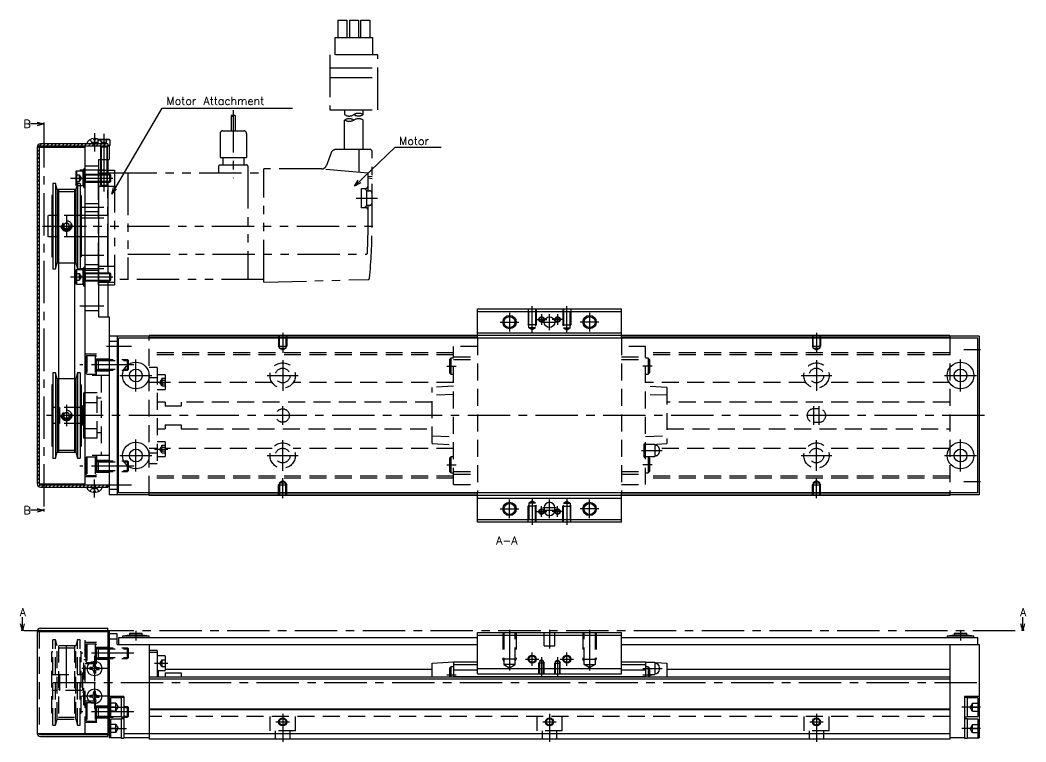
# Model space of a CAD drawing. Extents: x -2 to 623, y -8 to 279.
# Drawn here: x 246.4 to 623.2, y 9 to 279.5 of the extents above; entities that cross this region are included whole.
import ezdxf

# ---------------------------------------------------------------- set-up
doc = ezdxf.new("R2010")
doc.units = 0
doc.header["$LTSCALE"] = 0.5
for name, pattern in [('CENTER', [50.8, 31.75, -6.35, 6.35, -6.35]), ('DASHED', [19.05, 12.7, -6.35]), ('PHANTOM', [63.5, 31.75, -6.35, 6.35, -6.35, 6.35, -6.35])]:
    doc.linetypes.add(name, pattern=pattern)
for name, color, linetype in [('MSM_CENTER', 1, 'CENTER'), ('MSM_CONTINUOUS', 7, 'CONTINUOUS'), ('MSM_DASHED', 4, 'DASHED'), ('MSM_IMAGINARY', 6, 'PHANTOM'), ('MSM_NARROW', 5, 'CONTINUOUS'), ('MSM_PART_NUMBER', 7, 'CONTINUOUS')]:
    doc.layers.add(name, color=color, linetype=linetype)
doc.styles.get("Standard").update_dxf_attribs({"font": 'txt.shx', "height": 3, "bigfont": 'bigfont.shx'})

msp = doc.modelspace()

# ---------------------------------------------------------------- linework, layer by layer
at = {"layer": 'MSM_CENTER'}
for p, q in [((255.26, 240.06), (255.26, 96.3)), ((274.26, 237.06), (274.26, 230.3)), ((277.76, 236.9), (277.76, 215.3)), ((277.76, 223.3), (268.76, 223.3)), ((265.26, 220.3), (282.26, 220.3)), ((277.76, 209.3), (268.76, 209.3)), ((263.76, 206.3), (263.76, 198.3)), ((277.76, 205.3), (268.76, 205.3)), ((256.26, 202.3), (271.26, 202.3)), ((277.76, 191.3), (268.76, 191.3)), ((277.76, 186.3), (268.76, 186.3)), ((265.26, 183.3), (282.26, 183.3)), ((277.76, 172.3), (268.76, 172.3)), ((429.76, 169.8), (429.76, 162.8)), ((438.26, 162.39), (438.26, 172.3)), ((451.26, 162.39), (451.26, 172.3)), ((459.76, 169.8), (459.76, 162.8)), ((426.26, 166.3), (433.26, 166.3)), ((439.76, 167.3), (443.76, 167.3)), ((441.76, 169.3), (441.76, 165.3)), ((442.26, 166.3), (447.26, 166.3)), ((444.76, 163.3), (444.76, 169.3)), ((449.76, 167.3), (445.76, 167.3)), ((447.76, 169.3), (447.76, 165.3)), ((463.26, 166.3), (456.26, 166.3)), ((344.76, 162.3), (344.76, 154.79)), ((544.76, 162.3), (544.76, 154.79)), ((278.76, 157.3), (288.16, 157.3)), ((600.01, 156), (606.26, 156)), ((289.76, 140.3), (289.76, 152.3)), ((344.76, 152.05), (344.76, 140.55)), ((544.76, 152.05), (544.76, 140.55)), ((598.76, 140.3), (598.76, 152.3)), ((288.96, 150.3), (268.76, 150.3)), ((406.26, 149.8), (409.76, 149.8)), ((483.26, 149.8), (479.76, 149.8)), ((283.76, 146.3), (295.76, 146.3)), ((296.76, 143.85), (301.76, 143.85)), ((339.01, 146.3), (350.51, 146.3)), ((539.01, 146.3), (550.51, 146.3)), ((592.76, 146.3), (604.76, 146.3)), ((263.76, 135.3), (263.76, 127.3)), ((344.76, 127.8), (344.76, 134.8)), ((543.76, 127.8), (543.76, 134.8)), ((545.76, 127.8), (545.76, 134.8)), ((607.76, 131.3), (256.26, 131.3)), ((289.76, 110.3), (289.76, 122.3)), ((344.76, 110.55), (344.76, 122.05)), ((544.76, 110.55), (544.76, 122.05)), ((598.76, 110.3), (598.76, 122.3)), ((296.76, 118.74), (301.76, 118.74)), ((479.26, 118.2), (486.96, 118.2)), ((283.76, 116.3), (295.76, 116.3)), ((339.01, 116.3), (350.51, 116.3)), ((539.01, 116.3), (550.51, 116.3)), ((592.76, 116.3), (604.76, 116.3)), ((288.96, 112.3), (268.76, 112.3)), ((406.26, 112.8), (409.76, 112.8)), ((483.26, 112.8), (479.76, 112.8)), ((274.26, 100.54), (274.26, 107.3)), ((344.76, 100.3), (344.76, 107.81)), ((544.76, 100.3), (544.76, 107.81)), ((600.01, 106.6), (606.26, 106.6)), ((278.76, 105.3), (288.16, 105.3)), ((429.76, 92.8), (429.76, 99.8)), ((438.26, 100.21), (438.26, 90.3)), ((444.76, 92.8), (444.76, 99.8)), ((451.26, 100.21), (451.26, 90.3)), ((459.76, 92.8), (459.76, 99.8)), ((426.26, 96.3), (433.26, 96.3)), ((439.76, 95.3), (443.76, 95.3)), ((441.76, 93.3), (441.76, 97.3)), ((442.26, 96.8), (447.26, 96.8)), ((442.26, 95.8), (447.26, 95.8)), ((449.76, 95.3), (445.76, 95.3)), ((447.76, 93.3), (447.76, 97.3)), ((463.26, 96.3), (456.26, 96.3)), ((247.76, 50.8), (622.06, 50.8)), ((289.76, 50.6), (289.76, 47)), ((429.76, 51), (429.76, 35.81)), ((444.76, 51), (444.76, 44)), ((459.76, 51), (459.76, 35.81)), ((598.76, 50.6), (598.76, 47)), ((263.76, 29.3), (263.76, 47.05)), ((288.96, 42.3), (268.96, 42.3)), ((438.26, 37.5), (438.26, 42.5)), ((451.26, 37.5), (451.26, 42.5)), ((274.26, 41.25), (274.26, 31.75)), ((296.76, 38.55), (301.76, 38.55)), ((435.76, 40), (440.76, 40)), ((441.76, 40.76), (441.76, 33.5)), ((447.76, 40.76), (447.76, 33.5)), ((448.76, 40), (453.76, 40)), ((279.01, 36.5), (269.51, 36.5)), ((406.26, 34.1), (409.76, 34.1)), ((479.76, 36.5), (486.96, 36.5)), ((479.76, 34.1), (483.26, 34.1)), ((258.76, 31.3), (607.76, 31.3)), ((274.26, 30.85), (274.26, 21.35)), ((279.01, 26.1), (269.51, 26.1)), ((288.96, 20.3), (268.96, 20.3)), ((279.26, 22), (286.26, 22)), ((344.76, 19.5), (344.76, 9)), ((444.76, 19.5), (444.76, 9)), ((544.76, 19.5), (544.76, 9)), ((606.26, 22), (599.26, 22)), ((342.26, 16.5), (347.26, 16.5)), ((442.26, 16.5), (447.26, 16.5)), ((542.26, 16.5), (547.26, 16.5)), ((279.26, 14), (286.26, 14)), ((606.26, 14), (599.26, 14))]:
    msp.add_line(p, q, dxfattribs=at)
at = {"layer": 'MSM_CONTINUOUS'}
for p, q in [((252.76, 241.23), (255.26, 240.56)), ((255.26, 240.56), (250.26, 240.56)), ((255.26, 240.56), (252.76, 239.89)), ((255.26, 241.06), (255.26, 240.06)), ((273.93, 234.98), (273.95, 234.6)), ((273.95, 234.6), (274.58, 234.6)), ((274.59, 234.98), (274.58, 234.6)), ((275.67, 234.81), (275.76, 234.9)), ((275.76, 234.9), (279.76, 234.9)), ((280.01, 234.65), (275.98, 234.65)), ((279.76, 234.9), (280.01, 234.65)), ((280.01, 234.65), (280.01, 232.55)), ((252.76, 231.9), (252.76, 105.7)), ((253.56, 231.9), (253.56, 105.7)), ((253.56, 231.9), (270.76, 231.9)), ((279.26, 233.1), (253.96, 233.1)), ((279.76, 232.3), (253.96, 232.3)), ((270.76, 105.3), (270.76, 232.3)), ((271.55, 233.5), (271.51, 233.1)), ((276.98, 233.5), (277.01, 233.1)), ((279.26, 233.1), (279.26, 232.3)), ((280.01, 232.55), (279.26, 232.55)), ((279.76, 232.3), (280.01, 232.55)), ((279.76, 232.3), (279.76, 227.3)), ((275.76, 227.3), (275.76, 168.3)), ((275.76, 227.3), (279.76, 227.3)), ((276.46, 227.3), (276.46, 221.8)), ((279.06, 227.3), (279.06, 221.8)), ((279.26, 227.3), (279.26, 221.8)), ((267.26, 222.75), (267.56, 223.05)), ((267.26, 222.75), (267.26, 217.85)), ((267.56, 223.05), (269.96, 223.05)), ((267.56, 223.05), (267.56, 217.55)), ((270.26, 222.75), (269.96, 223.05)), ((269.96, 217.55), (269.96, 223.05)), ((270.26, 216.8), (270.26, 223.8)), ((270.76, 223.8), (270.26, 223.8)), ((275.76, 221.8), (279.99, 221.8)), ((275.76, 218.8), (279.99, 218.8)), ((276.46, 218.8), (276.46, 217.54)), ((279.06, 218.8), (279.06, 217.54)), ((279.26, 218.8), (279.26, 184.8)), ((279.99, 221.8), (280.26, 221.53)), ((279.99, 218.8), (279.99, 221.8)), ((280.26, 219.07), (279.99, 218.8)), ((280.26, 221.53), (280.26, 219.07)), ((258.62, 218.3), (258.62, 186.3)), ((259.66, 218.3), (258.62, 218.3)), ((259.66, 218.3), (259.66, 186.3)), ((260.26, 216.05), (259.66, 218.3)), ((260.26, 216.05), (260.26, 188.55)), ((267.26, 216.05), (260.26, 216.05)), ((260.76, 216.05), (260.76, 117.55)), ((266.76, 216.05), (266.76, 117.55)), ((267.86, 218.3), (267.26, 216.05)), ((267.56, 217.55), (267.26, 217.85)), ((267.26, 216.05), (267.26, 188.55)), ((267.56, 217.55), (267.66, 217.55)), ((267.86, 218.3), (267.86, 186.3)), ((268.9, 218.3), (267.86, 218.3)), ((268.9, 218.3), (268.9, 186.3)), ((268.9, 217.55), (269.96, 217.55)), ((270.26, 217.85), (269.96, 217.55)), ((270.26, 216.8), (270.76, 216.8)), ((279.06, 217.54), (276.46, 217.54)), ((276.7, 217.3), (276.46, 217.54)), ((278.82, 217.3), (276.7, 217.3)), ((278.82, 217.3), (279.06, 217.54)), ((258.62, 213.8), (258.26, 213.8)), ((258.26, 213.8), (258.26, 190.8)), ((269.26, 213.8), (268.9, 213.8)), ((269.26, 213.8), (269.26, 190.8)), ((258.26, 190.8), (258.62, 190.8)), ((259.66, 186.3), (260.26, 188.55)), ((260.26, 188.55), (260.76, 188.55)), ((266.76, 188.55), (267.26, 188.55)), ((267.26, 188.55), (267.86, 186.3)), ((268.9, 190.8), (269.26, 190.8)), ((258.62, 186.3), (259.66, 186.3)), ((267.26, 185.75), (267.56, 186.05)), ((267.26, 185.75), (267.26, 180.85)), ((267.56, 186.05), (269.96, 186.05)), ((267.56, 186.05), (267.56, 180.55)), ((267.86, 186.3), (268.9, 186.3)), ((270.26, 185.75), (269.96, 186.05)), ((269.96, 180.55), (269.96, 186.05)), ((270.76, 186.8), (270.26, 186.8)), ((270.26, 179.8), (270.26, 186.8)), ((275.76, 184.8), (279.99, 184.8)), ((279.99, 181.8), (279.99, 184.8)), ((279.99, 184.8), (280.26, 184.53)), ((275.76, 181.8), (279.99, 181.8)), ((279.26, 181.8), (279.26, 168.3)), ((280.26, 182.07), (279.99, 181.8)), ((280.26, 184.53), (280.26, 182.07)), ((267.56, 180.55), (267.26, 180.85)), ((267.56, 180.55), (269.96, 180.55)), ((270.26, 180.85), (269.96, 180.55)), ((270.26, 179.8), (270.76, 179.8)), ((417.76, 171.3), (471.76, 171.3)), ((417.76, 160.3), (417.76, 171.3)), ((417.76, 170.3), (471.76, 170.3)), ((471.76, 160.3), (471.76, 171.3)), ((275.76, 168.3), (279.76, 168.3)), ((279.76, 168.3), (279.76, 101.6)), ((417.76, 162.3), (471.76, 162.3)), ((294.76, 161), (279.76, 161)), ((282.76, 159), (279.76, 159)), ((282.76, 161), (282.76, 101.6)), ((283.26, 102.3), (283.26, 160.3)), ((605.26, 160.3), (283.26, 160.3)), ((294.76, 160.3), (294.76, 161.3)), ((594.76, 161.3), (294.76, 161.3)), ((417.76, 161.1), (294.76, 161.1)), ((417.76, 160.4), (294.76, 160.4)), ((594.76, 161.1), (471.76, 161.1)), ((594.76, 160.4), (471.76, 160.4)), ((594.76, 161.3), (594.76, 160.3)), ((605.76, 161), (594.76, 161)), ((605.26, 102.3), (605.26, 160.3)), ((605.76, 161), (605.76, 101.6)), ((258.62, 147.3), (258.62, 115.3)), ((259.66, 147.3), (258.62, 147.3)), ((259.66, 147.3), (259.66, 115.3)), ((260.26, 145.05), (259.66, 147.3)), ((267.86, 147.3), (267.26, 145.05)), ((267.86, 147.3), (267.86, 115.3)), ((268.9, 147.3), (267.86, 147.3)), ((268.9, 147.3), (268.9, 115.3)), ((260.76, 145.05), (260.26, 145.05)), ((260.26, 145.05), (260.26, 117.55)), ((267.26, 145.05), (266.76, 145.05)), ((267.26, 145.05), (267.26, 117.55)), ((258.26, 142.8), (258.26, 119.8)), ((258.62, 142.8), (258.26, 142.8)), ((269.26, 142.8), (268.9, 142.8)), ((269.26, 142.8), (269.26, 119.8)), ((270.76, 139.8), (270.26, 139.8)), ((270.26, 122.8), (270.26, 139.8)), ((270.26, 136.12), (270.76, 136.12)), ((269.26, 134.3), (269.76, 134.3)), ((270.26, 135.3), (269.76, 134.8)), ((269.76, 134.8), (269.76, 127.8)), ((269.76, 128.3), (269.26, 128.3)), ((269.76, 127.8), (270.26, 127.3)), ((270.26, 126.48), (270.76, 126.48)), ((270.76, 122.8), (270.26, 122.8)), ((258.26, 119.8), (258.62, 119.8)), ((259.66, 115.3), (260.26, 117.55)), ((260.26, 117.55), (267.26, 117.55)), ((267.26, 117.55), (267.86, 115.3)), ((268.9, 119.8), (269.26, 119.8)), ((258.62, 115.3), (259.66, 115.3)), ((267.86, 115.3), (268.9, 115.3)), ((253.56, 105.7), (270.76, 105.7)), ((253.96, 105.3), (279.76, 105.3)), ((253.96, 104.5), (279.26, 104.5)), ((271.55, 104.1), (271.51, 104.5)), ((273.93, 102.62), (273.95, 103)), ((274.58, 103), (273.95, 103)), ((274.59, 102.62), (274.58, 103)), ((276.98, 104.1), (277.01, 104.5)), ((279.26, 105.3), (279.26, 104.5)), ((282.76, 103.6), (279.76, 103.6)), ((605.26, 102.3), (283.26, 102.3)), ((294.76, 101.3), (294.76, 102.3)), ((417.76, 102.2), (294.76, 102.2)), ((417.76, 91.3), (417.76, 102.3)), ((471.76, 91.3), (471.76, 102.3)), ((594.76, 102.2), (471.76, 102.2)), ((594.76, 102.3), (594.76, 101.3)), ((294.76, 101.6), (279.76, 101.6)), ((417.76, 101.5), (294.76, 101.5)), ((594.76, 101.3), (294.76, 101.3)), ((417.76, 100.3), (471.76, 100.3)), ((594.76, 101.5), (471.76, 101.5)), ((605.76, 101.6), (594.76, 101.6)), ((255.26, 95.8), (250.26, 95.8)), ((252.76, 96.47), (255.26, 95.8)), ((255.26, 95.8), (252.76, 95.13)), ((255.26, 96.3), (255.26, 95.3)), ((442.76, 96.8), (442.76, 95.8)), ((446.76, 95.8), (446.76, 96.8)), ((417.76, 92.3), (471.76, 92.3)), ((471.76, 91.3), (417.76, 91.3)), ((247.26, 50.8), (246.59, 53.3)), ((247.26, 50.8), (247.26, 55.8)), ((247.93, 53.3), (247.26, 50.8)), ((622.06, 50.8), (621.39, 53.3)), ((622.06, 50.8), (622.06, 55.8)), ((622.72, 53.3), (622.06, 50.8)), ((247.76, 50.8), (246.76, 50.8)), ((252.76, 50.4), (279.26, 50.4)), ((252.76, 50.4), (252.76, 12.2)), ((253.96, 51.6), (279.26, 51.6)), ((253.96, 50.8), (279.76, 50.8)), ((270.76, 50.4), (270.76, 50.8)), ((279.26, 50.8), (279.26, 51.6)), ((279.26, 50.4), (279.26, 12.2)), ((279.76, 50.8), (279.76, 10.5)), ((282.76, 49.5), (279.76, 49.5)), ((282.76, 45.5), (282.76, 49.5)), ((287.36, 49), (284.76, 48.6)), ((287.36, 49.6), (287.36, 49)), ((292.16, 49.6), (287.36, 49.6)), ((292.16, 49), (287.36, 49)), ((292.16, 49), (292.16, 49.6)), ((294.76, 48.6), (292.16, 49)), ((417.76, 34.5), (417.76, 50)), ((417.76, 50), (471.76, 50)), ((417.76, 49), (471.76, 49)), ((471.76, 34.5), (471.76, 50)), ((596.36, 49), (593.76, 48.6)), ((596.36, 49.6), (596.36, 49)), ((601.16, 49.6), (596.36, 49.6)), ((601.16, 49), (596.36, 49)), ((601.16, 49), (601.16, 49.6)), ((603.76, 48.6), (601.16, 49)), ((622.56, 50.8), (621.56, 50.8)), ((282.76, 47.5), (279.76, 47.5)), ((282.76, 45.5), (417.76, 45.5)), ((283.26, 48), (283.26, 45.5)), ((417.76, 48), (283.26, 48)), ((284.76, 48.6), (284.76, 48)), ((294.76, 48.6), (284.76, 48.6)), ((294.76, 48), (294.76, 48.6)), ((294.76, 45.5), (294.76, 10)), ((605.26, 48), (471.76, 48)), ((471.76, 45.5), (605.76, 45.5)), ((593.76, 48.6), (593.76, 48)), ((603.76, 48.6), (593.76, 48.6)), ((594.76, 45.5), (594.76, 10)), ((603.76, 48), (603.76, 48.6)), ((605.26, 45.5), (605.26, 48)), ((605.76, 45.5), (605.76, 10.5)), ((297.76, 43.3), (294.76, 43.3)), ((297.76, 42.45), (294.76, 42.45)), ((297.76, 43.3), (297.76, 33.2)), ((273.93, 37.42), (273.95, 38.27)), ((274.59, 37.42), (274.58, 38.27)), ((300.76, 41.3), (297.76, 41.3)), ((300.76, 41.3), (300.76, 35.8)), ((400.76, 38.5), (408.76, 39)), ((400.76, 33.2), (400.76, 38.5)), ((408.76, 39), (417.76, 39)), ((408.76, 39), (408.76, 33.2)), ((408.76, 38), (417.76, 38)), ((471.76, 39), (480.76, 39)), ((471.76, 38), (480.76, 38)), ((480.76, 39), (488.76, 38.5)), ((480.76, 39), (480.76, 33.2)), ((484.21, 38.75), (480.76, 38.75)), ((484.21, 38.75), (484.21, 34.25)), ((488.76, 38.5), (488.76, 33.2)), ((273.34, 36.83), (272.49, 36.82)), ((273.34, 36.17), (272.49, 36.18)), ((273.34, 36.83), (273.74, 37.02)), ((273.34, 36.17), (273.74, 35.98)), ((273.93, 37.42), (273.74, 37.02)), ((273.93, 35.58), (273.74, 35.98)), ((273.93, 35.58), (273.95, 34.73)), ((274.59, 35.58), (274.58, 34.73)), ((274.59, 37.42), (274.78, 37.02)), ((274.59, 35.58), (274.78, 35.98)), ((275.19, 36.83), (274.78, 37.02)), ((275.19, 36.17), (274.78, 35.98)), ((275.19, 36.83), (276.03, 36.82)), ((275.19, 36.17), (276.03, 36.18)), ((297.76, 35.8), (300.76, 35.8)), ((298.26, 33.2), (298.26, 35.8)), ((300.76, 36.3), (400.76, 36.3)), ((300.76, 34.87), (306.76, 34.87)), ((300.76, 34.87), (300.76, 33.2)), ((306.76, 34.87), (306.76, 33.2)), ((407.76, 37.1), (407.26, 36.6)), ((407.26, 36.6), (407.26, 33.2)), ((408.76, 37.1), (407.76, 37.1)), ((407.76, 37.1), (407.76, 33.2)), ((408.76, 36), (417.76, 36)), ((417.76, 36.5), (471.76, 36.5)), ((417.76, 34.5), (471.76, 34.5)), ((471.76, 36), (480.76, 36)), ((481.76, 37.1), (480.76, 37.1)), ((482.26, 36.6), (481.76, 37.1)), ((481.76, 37.1), (481.76, 33.2)), ((482.26, 36.6), (482.26, 33.2)), ((482.26, 34.25), (484.21, 34.25)), ((485.96, 36.8), (485.96, 36.2)), ((488.76, 36.3), (594.76, 36.3)), ((594.76, 33.2), (294.76, 33.2)), ((594.76, 32.5), (294.76, 32.5)), ((408.76, 33.5), (480.76, 33.5)), ((273.34, 26.43), (272.49, 26.42)), ((273.34, 26.43), (273.74, 26.62)), ((273.93, 27.02), (273.74, 26.62)), ((273.93, 27.02), (273.95, 27.87)), ((274.59, 27.02), (274.58, 27.87)), ((274.59, 27.02), (274.78, 26.62)), ((275.19, 26.43), (274.78, 26.62)), ((275.19, 26.43), (276.03, 26.42)), ((273.34, 25.77), (272.49, 25.78)), ((273.34, 25.77), (273.74, 25.58)), ((273.93, 25.18), (273.74, 25.58)), ((273.93, 25.18), (273.95, 24.33)), ((274.59, 25.18), (274.58, 24.33)), ((274.59, 25.18), (274.78, 25.58)), ((275.19, 25.77), (274.78, 25.58)), ((275.19, 25.77), (276.03, 25.78)), ((285.26, 26), (279.76, 26)), ((284.26, 25.5), (280.26, 25.5)), ((280.26, 25.5), (280.26, 18.5)), ((285.26, 25.65), (284.26, 25.65)), ((284.26, 25.65), (284.26, 18.35)), ((285.26, 26), (285.26, 10.35)), ((605.76, 26), (600.26, 26)), ((600.26, 26), (600.26, 10.35)), ((601.26, 25.65), (600.26, 25.65)), ((601.26, 25.65), (601.26, 18.35)), ((605.26, 25.5), (601.26, 25.5)), ((605.26, 25.5), (605.26, 18.5)), ((594.76, 21.2), (294.76, 21.2)), ((594.76, 21), (294.76, 21)), ((280.26, 18.5), (284.26, 18.5)), ((284.26, 17.5), (280.26, 17.5)), ((280.26, 17.5), (280.26, 10.5)), ((284.26, 18.35), (285.26, 18.35)), ((285.26, 17.65), (284.26, 17.65)), ((284.26, 17.65), (284.26, 10.35)), ((600.26, 18.35), (601.26, 18.35)), ((601.26, 17.65), (600.26, 17.65)), ((601.26, 18.5), (605.26, 18.5)), ((601.26, 17.65), (601.26, 10.35)), ((605.26, 17.5), (601.26, 17.5)), ((605.26, 17.5), (605.26, 10.5)), ((252.76, 12.2), (279.26, 12.2)), ((253.96, 11.8), (279.76, 11.8)), ((270.76, 11.8), (270.76, 12.2)), ((279.26, 11), (279.26, 11.8)), ((594.76, 12), (285.26, 12)), ((253.96, 11), (279.26, 11)), ((284.26, 10.5), (279.76, 10.5)), ((284.26, 10.35), (285.26, 10.35)), ((294.76, 10.5), (285.26, 10.5)), ((594.76, 10), (294.76, 10)), ((600.26, 10.5), (594.76, 10.5)), ((600.26, 10.35), (601.26, 10.35)), ((601.26, 10.5), (605.76, 10.5))]:
    msp.add_line(p, q, dxfattribs=at)
for centre, radius in [((429.76, 166.3), 2.07), ((444.76, 166.3), 2), ((459.76, 166.3), 2.07), ((289.76, 146.3), 5), ((598.76, 146.3), 5), ((289.76, 146.3), 2.4), ((598.76, 146.3), 2.4), ((289.76, 116.3), 5), ((598.76, 116.3), 5), ((289.76, 116.3), 2.4), ((598.76, 116.3), 2.4), ((429.76, 96.3), 2.07), ((459.76, 96.3), 2.07), ((274.26, 36.5), 2.75), ((438.26, 40), 1.23), ((451.26, 40), 1.23), ((274.26, 26.1), 2.75), ((344.76, 16.5), 1.23), ((444.76, 16.5), 1.23), ((544.76, 16.5), 1.23)]:
    msp.add_circle(centre, radius, dxfattribs=at)
for centre, radius, start, end in [((272.54, 233.42), 1, 133.4267, 175), ((274.26, 231.6), 3.5, 98.5396, 133.4267), ((273.73, 234.78), 0.284, 44.1872, 87.0617), ((274.8, 234.78), 0.284, 92.9383, 135.8128), ((274.26, 231.6), 3.5, 46.5733, 81.4604), ((275.98, 233.42), 1, 5, 46.5733), ((253.96, 231.9), 1.2, 90, 180), ((253.96, 231.9), 0.4, 90, 180), ((253.96, 105.7), 1.2, 180, 270), ((253.96, 105.7), 0.4, 180, 270), ((272.54, 104.18), 1, 185, 226.5733), ((274.26, 106), 3.5, 226.5733, 261.4604), ((273.73, 102.82), 0.284, 272.9383, 315.8128), ((274.8, 102.82), 0.284, 224.1872, 267.0617), ((274.26, 106), 3.5, 278.5396, 313.4267), ((275.98, 104.18), 1, 313.4267, 355), ((444.76, 96.8), 2, 0, 180), ((444.76, 95.8), 2, 180, 0), ((253.96, 50.4), 1.2, 90, 180), ((253.96, 50.4), 0.4, 90, 180), ((274.26, 36.5), 1.8, 79.8876, 100.1124), ((484.21, 36.8), 1.75, 0, 90), ((274.26, 36.5), 1.8, 169.8876, 190.1124), ((274.26, 36.5), 1.8, 259.8876, 280.1124), ((274.26, 36.5), 1.8, 349.8876, 10.1124), ((484.21, 36.2), 1.75, 270, 0), ((274.26, 26.1), 1.8, 169.8876, 190.1124), ((274.26, 26.1), 1.8, 79.8876, 100.1124), ((274.26, 26.1), 1.8, 349.8876, 10.1124), ((274.26, 26.1), 1.8, 259.8876, 280.1124), ((253.96, 12.2), 1.2, 180, 270), ((253.96, 12.2), 0.4, 180, 270)]:
    msp.add_arc(centre, radius, start, end, dxfattribs=at)
at = {"layer": 'MSM_DASHED'}
for p, q in [((272.65, 234.71), (273.12, 233.77)), ((274.26, 233.17), (273.12, 233.77)), ((273.12, 233.77), (275.41, 233.77)), ((274.26, 233.17), (275.41, 233.77)), ((275.87, 234.71), (275.41, 233.77)), ((275.51, 234.65), (275.67, 234.81)), ((275.51, 234.65), (275.51, 233.1)), ((275.98, 234.65), (275.51, 234.65)), ((276.76, 233.8), (276.76, 234.9)), ((276.76, 233.8), (278.76, 233.8)), ((277.76, 233.22), (276.76, 233.8)), ((277.76, 234.9), (277.76, 233.8)), ((278.76, 233.8), (277.76, 233.22)), ((278.76, 233.8), (278.76, 234.9)), ((276.46, 232.2), (276.46, 227.3)), ((279.06, 231.81), (276.46, 231.81)), ((276.7, 231.81), (276.7, 227.3)), ((278.82, 231.81), (278.82, 227.3)), ((279.06, 232.2), (279.06, 227.3)), ((270.76, 224.9), (275.76, 224.9)), ((267.26, 221.55), (268.56, 221.55)), ((267.26, 220.3), (268.56, 220.3)), ((267.26, 219.05), (268.56, 219.05)), ((268.56, 221.55), (269.28, 220.3)), ((268.56, 221.55), (268.56, 219.05)), ((269.28, 220.3), (268.56, 219.05)), ((270.76, 221.8), (275.76, 221.8)), ((270.76, 221.55), (270.8, 221.53)), ((270.76, 219.05), (270.8, 219.07)), ((270.76, 218.8), (275.76, 218.8)), ((270.8, 221.8), (270.8, 218.8)), ((270.8, 221.53), (275.76, 221.53)), ((270.8, 219.07), (275.76, 219.07)), ((260.76, 215.29), (266.76, 215.29)), ((267.66, 217.55), (268.9, 217.55)), ((270.76, 210.8), (275.76, 210.8)), ((270.76, 207.7), (275.76, 207.7)), ((269.26, 206.3), (258.26, 206.3)), ((263.76, 203.45), (262.76, 202.88)), ((262.76, 202.88), (262.76, 201.72)), ((262.76, 201.72), (263.76, 201.15)), ((264.76, 202.88), (263.76, 203.45)), ((263.76, 201.15), (264.76, 201.72)), ((264.76, 201.72), (264.76, 202.88)), ((269.26, 198.3), (258.26, 198.3)), ((260.76, 188.55), (266.76, 188.55)), ((270.76, 187.9), (275.76, 187.9)), ((270.76, 185.8), (275.76, 185.8)), ((270.76, 184.8), (275.76, 184.8)), ((270.8, 184.8), (270.8, 181.8)), ((267.26, 184.55), (268.56, 184.55)), ((267.26, 183.3), (268.56, 183.3)), ((267.26, 182.05), (268.56, 182.05)), ((268.56, 184.55), (268.56, 182.05)), ((268.56, 184.55), (269.28, 183.3)), ((269.28, 183.3), (268.56, 182.05)), ((270.76, 184.55), (270.8, 184.53)), ((270.76, 182.05), (270.8, 182.07)), ((270.76, 181.8), (275.76, 181.8)), ((270.8, 184.53), (275.76, 184.53)), ((270.8, 182.07), (275.76, 182.07)), ((270.76, 170.7), (275.76, 170.7)), ((436.76, 171.3), (436.76, 165.3)), ((437.03, 164.1), (437.03, 171.3)), ((439.49, 171.3), (439.49, 164.1)), ((439.76, 171.3), (439.76, 165.3)), ((449.76, 171.3), (449.76, 165.3)), ((450.03, 171.3), (450.03, 164.1)), ((452.49, 164.1), (452.49, 171.3)), ((452.76, 171.3), (452.76, 165.3)), ((439.76, 165.3), (436.76, 165.3)), ((437.03, 164.83), (436.76, 165.3)), ((439.49, 164.1), (437.03, 164.1)), ((438.26, 163.39), (437.03, 164.1)), ((439.49, 164.1), (438.26, 163.39)), ((439.49, 164.83), (439.76, 165.3)), ((449.76, 165.3), (452.76, 165.3)), ((450.03, 164.83), (449.76, 165.3)), ((450.03, 164.1), (452.49, 164.1)), ((450.03, 164.1), (451.26, 163.39)), ((451.26, 163.39), (452.49, 164.1)), ((452.49, 164.83), (452.76, 165.3)), ((294.76, 102.3), (294.76, 160.3)), ((343.26, 161.3), (343.26, 157.3)), ((343.53, 156.5), (343.53, 161.3)), ((345.99, 161.3), (345.99, 156.5)), ((346.26, 161.3), (346.26, 157.3)), ((417.76, 160.3), (417.76, 102.3)), ((471.76, 160.3), (471.76, 102.3)), ((543.26, 161.3), (543.26, 157.3)), ((543.53, 156.5), (543.53, 161.3)), ((545.99, 161.3), (545.99, 156.5)), ((546.26, 161.3), (546.26, 157.3)), ((594.76, 160.3), (594.76, 102.3)), ((408.76, 154.75), (294.76, 154.75)), ((343.53, 156.83), (343.26, 157.3)), ((343.26, 157.3), (346.26, 157.3)), ((343.53, 156.5), (345.99, 156.5)), ((344.76, 155.79), (343.53, 156.5)), ((345.99, 156.5), (344.76, 155.79)), ((345.99, 156.83), (346.26, 157.3)), ((417.76, 157.2), (408.76, 157.2)), ((408.76, 105.4), (408.76, 157.2)), ((480.76, 157.2), (471.76, 157.2)), ((480.76, 105.4), (480.76, 157.2)), ((594.76, 154.75), (480.76, 154.75)), ((543.53, 156.83), (543.26, 157.3)), ((543.26, 157.3), (546.26, 157.3)), ((543.53, 156.5), (545.99, 156.5)), ((544.76, 155.79), (543.53, 156.5)), ((545.99, 156.5), (544.76, 155.79)), ((545.99, 156.83), (546.26, 157.3)), ((274.96, 154.3), (270.76, 154.3)), ((270.96, 153.4), (271.36, 153.8)), ((270.96, 153.4), (270.96, 147.2)), ((271.36, 153.8), (271.36, 146.8)), ((271.36, 153.8), (274.56, 153.8)), ((274.56, 153.8), (274.56, 146.8)), ((274.96, 153.4), (274.56, 153.8)), ((274.96, 146.3), (274.96, 154.3)), ((274.96, 152.55), (279.76, 152.55)), ((274.96, 152.3), (286.58, 152.3)), ((274.96, 152.3), (275.62, 151.92)), ((275.62, 152.3), (275.62, 148.3)), ((275.62, 151.92), (286.96, 151.92)), ((286.58, 148.3), (286.58, 152.3)), ((286.96, 151.92), (286.58, 152.3)), ((286.96, 148.68), (286.96, 151.92)), ((408.76, 154.05), (294.76, 154.05)), ((407.76, 152.8), (407.26, 152.3)), ((407.26, 152.3), (407.26, 147.3)), ((407.76, 152.8), (407.76, 146.8)), ((408.76, 152.8), (407.76, 152.8)), ((408.76, 153.25), (417.76, 153.25)), ((408.76, 152.25), (417.76, 152.25)), ((471.76, 153.25), (480.76, 153.25)), ((471.76, 152.25), (480.76, 152.25)), ((594.76, 154.05), (480.76, 154.05)), ((481.76, 152.8), (480.76, 152.8)), ((481.76, 152.8), (481.76, 146.8)), ((482.26, 152.3), (481.76, 152.8)), ((482.26, 152.3), (482.26, 147.3)), ((271.36, 146.8), (270.96, 147.2)), ((274.56, 146.8), (274.96, 147.2)), ((274.96, 148.3), (275.62, 148.68)), ((274.96, 148.3), (286.58, 148.3)), ((274.96, 148.05), (279.76, 148.05)), ((275.62, 148.68), (286.96, 148.68)), ((286.58, 148.3), (286.96, 148.68)), ((297.76, 149.3), (294.76, 149.3)), ((297.76, 149.3), (297.76, 113.3)), ((407.26, 147.3), (407.76, 146.8)), ((481.76, 146.8), (482.26, 147.3)), ((266.76, 145.05), (260.76, 145.05)), ((279.76, 146.3), (270.76, 146.3)), ((271.36, 146.8), (274.56, 146.8)), ((276.76, 146.3), (276.76, 116.3)), ((297.76, 145.43), (294.76, 145.43)), ((297.76, 143.68), (294.76, 143.68)), ((300.76, 146.6), (297.76, 146.6)), ((299.46, 145.1), (298.74, 143.85)), ((299.46, 142.6), (298.74, 143.85)), ((299.46, 145.3), (300.76, 145.3)), ((299.46, 145.3), (299.46, 142.41)), ((299.46, 144.58), (300.76, 144.58)), ((300.76, 146.6), (300.76, 141.1)), ((340.81, 143.66), (300.76, 143.66)), ((408.76, 143.66), (348.71, 143.66)), ((407.76, 146.8), (408.76, 146.8)), ((480.76, 146.8), (481.76, 146.8)), ((540.81, 143.66), (480.76, 143.66)), ((594.76, 143.66), (548.71, 143.66)), ((275.26, 139.8), (270.76, 139.8)), ((275.26, 122.8), (275.26, 139.8)), ((297.76, 141.1), (300.76, 141.1)), ((299.46, 143.13), (300.76, 143.13)), ((299.46, 142.41), (300.76, 142.41)), ((408.76, 142.3), (400.76, 141.77)), ((400.76, 120.83), (400.76, 141.77)), ((488.76, 141.77), (480.76, 142.3)), ((488.76, 141.77), (488.76, 120.83)), ((270.76, 136.12), (275.26, 136.12)), ((276.76, 137.8), (275.26, 137.8)), ((300.76, 136.3), (297.76, 136.3)), ((300.76, 136.3), (300.76, 134.8)), ((306.76, 136.3), (306.76, 134.8)), ((400.76, 136.3), (306.76, 136.3)), ((408.76, 139.16), (400.76, 138.9)), ((488.76, 138.9), (480.76, 139.16)), ((594.76, 136.3), (488.76, 136.3)), ((269.26, 134.3), (258.26, 134.3)), ((261.26, 134.3), (260.76, 133.8)), ((261.26, 128.3), (261.26, 134.3)), ((263.76, 132.45), (262.76, 131.88)), ((264.76, 131.88), (263.76, 132.45)), ((306.76, 134.8), (300.76, 134.8)), ((545.76, 133.8), (543.76, 133.8)), ((269.26, 128.3), (258.26, 128.3)), ((260.76, 128.8), (261.26, 128.3)), ((262.76, 131.88), (262.76, 130.72)), ((262.76, 130.72), (263.76, 130.15)), ((263.76, 130.15), (264.76, 130.72)), ((264.76, 130.72), (264.76, 131.88)), ((543.76, 128.8), (545.76, 128.8)), ((270.76, 126.48), (275.26, 126.48)), ((276.76, 124.8), (275.26, 124.8)), ((297.76, 126.3), (300.76, 126.3)), ((300.76, 127.8), (306.76, 127.8)), ((300.76, 127.8), (300.76, 126.3)), ((306.76, 127.8), (306.76, 126.3)), ((306.76, 126.3), (400.76, 126.3)), ((488.76, 126.3), (594.76, 126.3)), ((275.26, 122.8), (270.76, 122.8)), ((300.76, 121.49), (297.76, 121.49)), ((300.76, 121.49), (300.76, 115.99)), ((400.76, 123.7), (408.76, 123.44)), ((400.76, 120.83), (408.76, 120.3)), ((480.26, 120.7), (480.76, 120.7)), ((480.26, 115.7), (480.26, 120.7)), ((480.76, 123.44), (488.76, 123.7)), ((483.02, 120.45), (488.76, 120.83)), ((260.76, 118.31), (266.76, 118.31)), ((297.76, 118.92), (294.76, 118.92)), ((297.76, 117.17), (294.76, 117.17)), ((299.46, 119.99), (298.74, 118.74)), ((299.46, 117.49), (298.74, 118.74)), ((299.46, 120.19), (300.76, 120.19)), ((299.46, 117.3), (299.46, 120.19)), ((299.46, 119.47), (300.76, 119.47)), ((299.46, 118.02), (300.76, 118.02)), ((299.46, 117.3), (300.76, 117.3)), ((340.81, 118.94), (300.76, 118.94)), ((408.76, 118.94), (348.71, 118.94)), ((480.76, 119.7), (480.26, 119.7)), ((484.21, 120.45), (480.76, 120.45)), ((484.21, 120.45), (484.21, 115.95)), ((540.81, 118.94), (485.9, 118.94)), ((485.96, 118.5), (485.96, 117.9)), ((594.76, 118.94), (548.71, 118.94)), ((279.76, 116.3), (270.76, 116.3)), ((270.96, 115.4), (271.36, 115.8)), ((270.96, 115.4), (270.96, 109.2)), ((271.36, 115.8), (271.36, 108.8)), ((271.36, 115.8), (274.56, 115.8)), ((274.56, 115.8), (274.56, 108.8)), ((274.96, 115.4), (274.56, 115.8)), ((274.96, 116.3), (274.96, 108.3)), ((274.96, 114.55), (279.76, 114.55)), ((274.96, 114.3), (286.58, 114.3)), ((274.96, 114.3), (275.62, 113.92)), ((275.62, 114.3), (275.62, 110.3)), ((275.62, 113.92), (286.96, 113.92)), ((286.58, 110.3), (286.58, 114.3)), ((286.96, 113.92), (286.58, 114.3)), ((286.96, 110.68), (286.96, 113.92)), ((294.76, 113.3), (297.76, 113.3)), ((297.76, 115.99), (300.76, 115.99)), ((407.76, 115.8), (407.26, 115.3)), ((407.26, 115.3), (407.26, 110.3)), ((408.76, 115.8), (407.76, 115.8)), ((407.76, 115.8), (407.76, 109.8)), ((480.26, 116.7), (480.76, 116.7)), ((480.26, 115.7), (480.76, 115.7)), ((480.76, 115.95), (484.21, 115.95)), ((481.76, 115.8), (480.76, 115.8)), ((482.26, 115.3), (481.76, 115.8)), ((481.76, 115.8), (481.76, 109.8)), ((482.26, 115.3), (482.26, 110.3)), ((274.96, 110.3), (275.62, 110.68)), ((274.96, 110.3), (286.58, 110.3)), ((274.96, 110.05), (279.76, 110.05)), ((275.62, 110.68), (286.96, 110.68)), ((286.58, 110.3), (286.96, 110.68)), ((407.26, 110.3), (407.76, 109.8)), ((407.76, 109.8), (408.76, 109.8)), ((408.76, 110.35), (417.76, 110.35)), ((408.76, 109.35), (417.76, 109.35)), ((471.76, 110.35), (480.76, 110.35)), ((471.76, 109.35), (480.76, 109.35)), ((480.76, 109.8), (481.76, 109.8)), ((481.76, 109.8), (482.26, 110.3)), ((274.96, 108.3), (270.76, 108.3)), ((271.36, 108.8), (270.96, 109.2)), ((271.36, 108.8), (274.56, 108.8)), ((274.56, 108.8), (274.96, 109.2)), ((408.76, 108.55), (294.76, 108.55)), ((408.76, 107.85), (294.76, 107.85)), ((343.53, 105.77), (343.26, 105.3)), ((344.76, 106.81), (343.53, 106.1)), ((343.53, 106.1), (343.53, 101.3)), ((343.53, 106.1), (345.99, 106.1)), ((345.99, 106.1), (344.76, 106.81)), ((345.99, 101.3), (345.99, 106.1)), ((345.99, 105.77), (346.26, 105.3)), ((594.76, 108.55), (480.76, 108.55)), ((594.76, 107.85), (480.76, 107.85)), ((543.53, 105.77), (543.26, 105.3)), ((544.76, 106.81), (543.53, 106.1)), ((543.53, 106.1), (543.53, 101.3)), ((543.53, 106.1), (545.99, 106.1)), ((545.99, 106.1), (544.76, 106.81)), ((545.99, 101.3), (545.99, 106.1)), ((545.99, 105.77), (546.26, 105.3)), ((272.65, 102.89), (273.12, 103.83)), ((274.26, 104.43), (273.12, 103.83)), ((275.41, 103.83), (273.12, 103.83)), ((274.26, 104.43), (275.41, 103.83)), ((275.87, 102.89), (275.41, 103.83)), ((343.26, 101.3), (343.26, 105.3)), ((343.26, 105.3), (346.26, 105.3)), ((346.26, 101.3), (346.26, 105.3)), ((408.76, 105.4), (417.76, 105.4)), ((471.76, 105.4), (480.76, 105.4)), ((543.26, 101.3), (543.26, 105.3)), ((543.26, 105.3), (546.26, 105.3)), ((546.26, 101.3), (546.26, 105.3)), ((438.26, 99.21), (437.03, 98.5)), ((437.03, 98.5), (437.03, 91.3)), ((439.49, 98.5), (437.03, 98.5)), ((439.49, 98.5), (438.26, 99.21)), ((439.49, 91.3), (439.49, 98.5)), ((450.03, 98.5), (451.26, 99.21)), ((450.03, 91.3), (450.03, 98.5)), ((450.03, 98.5), (452.49, 98.5)), ((451.26, 99.21), (452.49, 98.5)), ((452.49, 98.5), (452.49, 91.3)), ((437.03, 97.77), (436.76, 97.3)), ((439.76, 97.3), (436.76, 97.3)), ((436.76, 91.3), (436.76, 97.3)), ((439.49, 97.77), (439.76, 97.3)), ((439.76, 91.3), (439.76, 97.3)), ((450.03, 97.77), (449.76, 97.3)), ((449.76, 91.3), (449.76, 97.3)), ((449.76, 97.3), (452.76, 97.3)), ((452.49, 97.77), (452.76, 97.3)), ((452.76, 91.3), (452.76, 97.3)), ((253.56, 50.4), (253.56, 12.2)), ((270.76, 12.2), (270.76, 50.4)), ((427.26, 50), (427.26, 40)), ((427.69, 50), (427.69, 38)), ((431.83, 38), (431.83, 50)), ((432.26, 50), (432.26, 40)), ((442.76, 45), (442.76, 50)), ((446.76, 45), (446.76, 50)), ((457.26, 50), (457.26, 40)), ((457.69, 38), (457.69, 50)), ((461.83, 50), (461.83, 38)), ((462.26, 50), (462.26, 40)), ((259.66, 47.3), (258.62, 47.3)), ((258.62, 15.3), (258.62, 47.3)), ((259.66, 15.3), (259.66, 47.3)), ((260.26, 45.05), (259.66, 47.3)), ((267.86, 47.3), (267.26, 45.05)), ((267.86, 15.3), (267.86, 47.3)), ((268.9, 47.3), (267.86, 47.3)), ((268.9, 15.3), (268.9, 47.3)), ((274.96, 46.3), (270.76, 46.3)), ((270.96, 45.4), (271.36, 45.8)), ((270.96, 45.4), (270.96, 39.2)), ((271.36, 45.8), (271.36, 38.8)), ((271.36, 45.8), (274.56, 45.8)), ((274.96, 45.4), (274.56, 45.8)), ((274.56, 45.8), (274.56, 38.8)), ((274.96, 38.3), (274.96, 46.3)), ((258.26, 19.8), (258.26, 42.8)), ((258.62, 42.8), (258.26, 42.8)), ((260.26, 17.55), (260.26, 45.05)), ((267.26, 45.05), (260.26, 45.05)), ((260.76, 45.05), (260.76, 17.55)), ((260.76, 44.29), (266.76, 44.29)), ((266.76, 45.05), (266.76, 17.55)), ((267.26, 17.55), (267.26, 45.05)), ((269.26, 42.8), (268.9, 42.8)), ((269.26, 19.8), (269.26, 42.8)), ((274.96, 44.55), (279.76, 44.55)), ((274.96, 44.3), (286.58, 44.3)), ((274.96, 44.3), (275.62, 43.92)), ((275.62, 44.3), (275.62, 40.3)), ((275.62, 43.92), (286.96, 43.92)), ((286.58, 40.3), (286.58, 44.3)), ((286.96, 43.92), (286.58, 44.3)), ((286.96, 40.68), (286.96, 43.92)), ((442.76, 45), (446.76, 45)), ((270.26, 22.8), (270.26, 39.8)), ((270.76, 39.8), (270.26, 39.8)), ((274.96, 38.3), (270.76, 38.3)), ((271.36, 38.8), (270.96, 39.2)), ((271.36, 38.8), (274.56, 38.8)), ((274.56, 38.8), (274.96, 39.2)), ((274.96, 40.3), (275.62, 40.68)), ((274.96, 40.3), (286.58, 40.3)), ((274.96, 40.05), (279.76, 40.05)), ((275.62, 40.68), (286.96, 40.68)), ((286.58, 40.3), (286.96, 40.68)), ((299.46, 39.8), (298.74, 38.55)), ((299.46, 37.3), (298.74, 38.55)), ((299.46, 39.8), (300.76, 39.8)), ((299.46, 39.8), (299.46, 37.3)), ((299.46, 38.55), (300.76, 38.55)), ((432.26, 40), (427.26, 40)), ((427.69, 39.25), (427.26, 40)), ((431.83, 38), (427.69, 38)), ((427.69, 38), (429.76, 36.81)), ((429.76, 36.81), (431.83, 38)), ((431.83, 39.25), (432.26, 40)), ((440.98, 38.87), (440.76, 38.5)), ((442.76, 38.5), (440.76, 38.5)), ((440.76, 34.5), (440.76, 38.5)), ((441.76, 39.76), (440.98, 39.31)), ((442.54, 39.31), (440.98, 39.31)), ((440.98, 39.31), (440.98, 34.5)), ((442.54, 39.31), (441.76, 39.76)), ((442.54, 34.5), (442.54, 39.31)), ((442.54, 38.87), (442.76, 38.5)), ((442.76, 34.5), (442.76, 38.5)), ((446.98, 38.87), (446.76, 38.5)), ((446.76, 34.5), (446.76, 38.5)), ((446.76, 38.5), (448.76, 38.5)), ((446.98, 39.31), (447.76, 39.76)), ((446.98, 39.31), (448.54, 39.31)), ((446.98, 34.5), (446.98, 39.31)), ((447.76, 39.76), (448.54, 39.31)), ((448.54, 39.31), (448.54, 34.5)), ((448.54, 38.87), (448.76, 38.5)), ((448.76, 34.5), (448.76, 38.5)), ((457.26, 40), (462.26, 40)), ((457.69, 39.25), (457.26, 40)), ((457.69, 38), (461.83, 38)), ((459.76, 36.81), (457.69, 38)), ((461.83, 38), (459.76, 36.81)), ((461.83, 39.25), (462.26, 40)), ((258.26, 34.3), (269.76, 34.3)), ((261.26, 34.3), (260.76, 33.8)), ((261.26, 28.3), (261.26, 34.3)), ((270.26, 35.3), (269.76, 34.8)), ((269.76, 34.8), (269.76, 27.8)), ((299.46, 37.3), (300.76, 37.3)), ((269.76, 28.3), (258.26, 28.3)), ((260.76, 28.8), (261.26, 28.3)), ((269.76, 27.8), (270.26, 27.3)), ((270.76, 22.8), (270.26, 22.8)), ((274.96, 24.3), (270.76, 24.3)), ((270.96, 23.4), (271.36, 23.8)), ((270.96, 23.4), (270.96, 17.2)), ((271.36, 23.8), (271.36, 16.8)), ((271.36, 23.8), (274.56, 23.8)), ((274.56, 23.8), (274.56, 16.8)), ((274.96, 23.4), (274.56, 23.8)), ((274.96, 16.3), (274.96, 24.3)), ((282.26, 23.5), (280.26, 23.5)), ((282.26, 20.5), (282.26, 23.5)), ((282.26, 23.5), (283.13, 22)), ((603.26, 23.5), (602.4, 22)), ((603.26, 20.5), (603.26, 23.5)), ((603.26, 23.5), (605.26, 23.5)), ((258.26, 19.8), (258.62, 19.8)), ((268.9, 19.8), (269.26, 19.8)), ((274.96, 22.55), (279.76, 22.55)), ((274.96, 22.3), (280.26, 22.3)), ((274.96, 22.3), (275.62, 21.92)), ((275.62, 22.3), (275.62, 18.3)), ((275.62, 21.92), (280.26, 21.92)), ((282.26, 22), (280.26, 22)), ((282.26, 20.5), (280.26, 20.5)), ((282.26, 20.5), (283.13, 22)), ((285.26, 22.3), (286.58, 22.3)), ((285.26, 21.92), (286.96, 21.92)), ((286.58, 18.3), (286.58, 22.3)), ((286.96, 21.92), (286.58, 22.3)), ((286.96, 18.68), (286.96, 21.92)), ((603.26, 20.5), (602.4, 22)), ((603.26, 22), (605.26, 22)), ((603.26, 20.5), (605.26, 20.5)), ((258.62, 15.3), (259.66, 15.3)), ((259.66, 15.3), (260.26, 17.55)), ((260.26, 17.55), (267.26, 17.55)), ((260.76, 18.31), (266.76, 18.31)), ((267.26, 17.55), (267.86, 15.3)), ((267.86, 15.3), (268.9, 15.3)), ((274.96, 16.3), (270.76, 16.3)), ((271.36, 16.8), (270.96, 17.2)), ((271.36, 16.8), (274.56, 16.8)), ((274.56, 16.8), (274.96, 17.2)), ((274.96, 18.3), (275.62, 18.68)), ((274.96, 18.3), (286.58, 18.3)), ((274.96, 18.05), (279.76, 18.05)), ((275.62, 18.68), (280.26, 18.68)), ((282.26, 15.5), (280.26, 15.5)), ((282.26, 12.5), (282.26, 15.5)), ((282.26, 15.5), (283.13, 14)), ((285.26, 18.68), (286.96, 18.68)), ((286.58, 18.3), (286.96, 18.68)), ((594.76, 18.5), (294.76, 18.5)), ((340.01, 18.5), (340.01, 13.2)), ((349.51, 13.2), (349.51, 18.5)), ((440.01, 18.5), (440.01, 13.2)), ((449.51, 13.2), (449.51, 18.5)), ((540.01, 18.5), (540.01, 13.2)), ((549.51, 13.2), (549.51, 18.5)), ((603.26, 15.5), (602.4, 14)), ((603.26, 12.5), (603.26, 15.5)), ((603.26, 15.5), (605.26, 15.5)), ((282.26, 14), (280.26, 14)), ((282.26, 12.5), (280.26, 12.5)), ((282.26, 12.5), (283.13, 14)), ((349.51, 13.2), (340.01, 13.2)), ((342.01, 13.2), (342.01, 10)), ((347.51, 10), (347.51, 13.2)), ((449.51, 13.2), (440.01, 13.2)), ((442.01, 13.2), (442.01, 10)), ((447.51, 10), (447.51, 13.2)), ((549.51, 13.2), (540.01, 13.2)), ((542.01, 13.2), (542.01, 10)), ((547.51, 10), (547.51, 13.2)), ((603.26, 12.5), (602.4, 14)), ((603.26, 14), (605.26, 14)), ((603.26, 12.5), (605.26, 12.5))]:
    msp.add_line(p, q, dxfattribs=at)
for centre, radius in [((263.76, 202.3), 2), ((263.76, 202.3), 1.62), ((263.76, 202.3), 1.15), ((441.76, 167.3), 1), ((441.76, 167.3), 0.784), ((447.76, 167.3), 1), ((447.76, 167.3), 0.784), ((344.76, 146.3), 4.75), ((544.76, 146.3), 4.75), ((344.76, 146.3), 2.75), ((544.76, 146.3), 2.75), ((263.76, 131.3), 2), ((263.76, 131.3), 1.62), ((263.76, 131.3), 1.15), ((344.76, 131.3), 2.5), ((344.76, 116.3), 4.75), ((544.76, 116.3), 4.75), ((344.76, 116.3), 2.75), ((544.76, 116.3), 2.75), ((441.76, 95.3), 1), ((441.76, 95.3), 0.784), ((447.76, 95.3), 1), ((447.76, 95.3), 0.784)]:
    msp.add_circle(centre, radius, dxfattribs=at)
for centre, radius, start, end in [((276.36, 232.2), 0.1, 0, 90), ((279.16, 232.2), 0.1, 90, 180), ((543.76, 131.3), 2.5, 90, 270), ((545.76, 131.3), 2.5, 270, 90), ((484.21, 118.5), 1.75, 0, 90), ((484.21, 117.9), 1.75, 270, 0)]:
    msp.add_arc(centre, radius, start, end, dxfattribs=at)
at = {"layer": 'MSM_IMAGINARY'}
for p, q in [((365.46, 279.48), (368.86, 279.48)), ((365.46, 279.48), (365.46, 272.98)), ((368.86, 279.48), (368.86, 272.98)), ((369.76, 279.48), (373.16, 279.48)), ((369.76, 279.48), (369.76, 272.98)), ((373.16, 279.48), (373.16, 272.98)), ((374.06, 279.48), (377.46, 279.48)), ((374.06, 272.98), (374.06, 279.48)), ((377.46, 279.48), (377.46, 272.98)), ((364.46, 266.48), (364.46, 272.98)), ((364.46, 272.98), (378.46, 272.98)), ((378.46, 272.98), (378.46, 266.48)), ((380.46, 266.48), (362.46, 266.48)), ((362.46, 266.48), (362.46, 245.86)), ((380.46, 245.86), (380.46, 266.48)), ((362.46, 261.63), (380.46, 261.63)), ((362.46, 258.03), (380.46, 258.03)), ((326.26, 245.75), (326.26, 220.3)), ((362.46, 245.86), (380.46, 245.86)), ((367.96, 245.86), (367.96, 244.07)), ((374.96, 244.07), (374.96, 245.86)), ((325.41, 243.64), (325.41, 238)), ((327.11, 238), (327.11, 243.64)), ((367.96, 231), (367.96, 242.04)), ((374.96, 231), (374.96, 242.04)), ((322.31, 238), (330.21, 238)), ((321.31, 237), (321.31, 228)), ((331.21, 237), (331.21, 228)), ((377.46, 231), (364.76, 231)), ((373.46, 222.46), (373.46, 231)), ((378.26, 202.3), (378.26, 230.2)), ((321.31, 228), (331.21, 228)), ((322.36, 228), (322.36, 225.2)), ((330.16, 228), (330.16, 225.2)), ((362.88, 229.68), (361.18, 225.02)), ((275.76, 180.3), (275.76, 223.3)), ((275.76, 223.3), (281.76, 223.3)), ((276.46, 223.3), (276.46, 217.3)), ((276.7, 223.3), (276.7, 217.3)), ((277.76, 225.3), (277.76, 215.3)), ((278.82, 223.3), (278.82, 217.3)), ((279.06, 223.3), (279.06, 217.3)), ((281.76, 223.3), (281.76, 180.3)), ((320.76, 224.7), (320.76, 222.3)), ((321.26, 225.2), (331.26, 225.2)), ((331.76, 224.7), (331.76, 182.3)), ((337.76, 181.3), (337.76, 223.7)), ((359.3, 223.7), (337.76, 223.7)), ((376.76, 222.17), (359.3, 223.7)), ((275.76, 222.3), (281.76, 222.3)), ((281.76, 222.3), (337.76, 222.3)), ((286.76, 222.3), (286.76, 182.3)), ((376.76, 215.53), (376.76, 222.17)), ((378.26, 220.76), (376.76, 220.89)), ((378.26, 220.06), (376.76, 220.19)), ((275.76, 217.3), (281.76, 217.3)), ((279.26, 187.3), (279.26, 217.3)), ((374.26, 216.38), (375.76, 216.38)), ((374.26, 209.18), (374.26, 216.38)), ((375.26, 216.28), (374.26, 216.28)), ((376.23, 215.53), (377.26, 215.53)), ((376.26, 210.28), (376.26, 215.28)), ((372.26, 212.78), (380.26, 212.78)), ((374.26, 209.28), (375.26, 209.28)), ((375.76, 209.18), (374.26, 209.18)), ((377.26, 210.03), (376.26, 210.03)), ((376.76, 202.3), (376.76, 210.03)), ((256.76, 206.3), (256.76, 198.3)), ((279.26, 206.3), (256.76, 206.3)), ((254.76, 202.3), (380.26, 202.3)), ((279.26, 198.3), (256.76, 198.3)), ((286.76, 191.73), (376, 191.73)), ((275.76, 187.3), (281.76, 187.3)), ((275.76, 181.3), (281.76, 181.3)), ((337.76, 182.3), (281.76, 182.3)), ((337.76, 181.3), (376.82, 182.29)), ((275.76, 180.3), (281.76, 180.3))]:
    msp.add_line(p, q, dxfattribs=at)
for centre, radius, start, end in [((325.84, 242.9), 0.85, 60.0009, 119.999), ((325.84, 244.37), 0.85, 240.001, 299.999), ((326.69, 242.9), 0.85, 59.9987, 119.999), ((369.71, 239.01), 3.5, 60.0014, 120.1319), ((369.71, 245.07), 3.5, 239.871, 300), ((369.71, 246.51), 3, 234.3132, 305.6839), ((373.21, 241.04), 3.5, 60.0014, 120.0014), ((373.21, 247.1), 3.5, 240.0015, 300.0015), ((373.21, 239.01), 3.5, 60.0637, 120), ((322.31, 237), 1, 90, 180), ((330.21, 237), 1, 360, 90), ((364.76, 229), 2, 90, 160), ((377.46, 230.2), 0.8, 360, 90), ((321.26, 224.7), 0.5, 90, 180), ((331.26, 224.7), 0.5, 360, 90), ((359.3, 225.7), 2, 270, 340), ((375.26, 215.28), 1, 360, 90), ((375.76, 217.38), 1, 270, 0), ((377.26, 214.53), 1, 360, 90), ((375.26, 210.28), 1, 270, 360), ((375.76, 208.18), 1, 1.7094, 90), ((377.26, 211.03), 1, 270, 360), ((178.26, 202.3), 198.5, 357.0836, 0), ((178.26, 202.3), 200, 354.3874, 0), ((376, 192.23), 0.5, 270, 357.0836), ((376.8, 182.79), 0.5, 271.4503, 354.3874)]:
    msp.add_arc(centre, radius, start, end, dxfattribs=at)
at = {"layer": 'MSM_NARROW'}
for p, q in [((252.76, 231.51), (254.35, 233.1)), ((252.76, 230.09), (253.56, 230.89)), ((254.97, 232.3), (255.77, 233.1)), ((256.38, 232.3), (257.18, 233.1)), ((257.79, 232.3), (258.59, 233.1)), ((259.21, 232.3), (260.01, 233.1)), ((260.62, 232.3), (261.42, 233.1)), ((262.04, 232.3), (262.84, 233.1)), ((263.45, 232.3), (264.25, 233.1)), ((264.87, 232.3), (265.67, 233.1)), ((266.28, 232.3), (267.08, 233.1)), ((267.69, 232.3), (268.49, 233.1)), ((269.11, 232.3), (269.91, 233.1)), ((270.52, 232.3), (271.32, 233.1)), ((271.94, 232.3), (272.74, 233.1)), ((273.35, 232.3), (274.15, 233.1)), ((274.77, 232.3), (275.57, 233.1)), ((276.18, 232.3), (276.98, 233.1)), ((276.45, 232.25), (276.7, 231.81)), ((277.59, 232.3), (278.39, 233.1)), ((279.07, 232.25), (278.82, 231.81)), ((279.01, 232.3), (279.26, 232.55)), ((252.76, 228.68), (253.56, 229.48)), ((252.76, 227.27), (253.56, 228.07)), ((252.76, 225.85), (253.56, 226.65)), ((276.7, 227.3), (276.7, 221.8)), ((278.82, 227.3), (278.82, 221.8)), ((252.76, 224.44), (253.56, 225.24)), ((252.76, 223.02), (253.56, 223.82)), ((252.76, 221.61), (253.56, 222.41)), ((252.76, 220.2), (253.56, 221)), ((252.76, 218.78), (253.56, 219.58)), ((275.76, 221.53), (280.26, 221.53)), ((275.76, 219.07), (280.26, 219.07)), ((276.7, 218.8), (276.7, 217.3)), ((278.82, 218.8), (278.82, 217.3)), ((252.76, 217.37), (253.56, 218.17)), ((252.76, 215.95), (253.56, 216.75)), ((252.76, 214.54), (253.56, 215.34)), ((252.76, 213.12), (253.56, 213.92)), ((252.76, 211.71), (253.56, 212.51)), ((252.76, 210.3), (253.56, 211.1)), ((252.76, 208.88), (253.56, 209.68)), ((252.76, 207.47), (253.56, 208.27)), ((252.76, 206.05), (253.56, 206.85)), ((252.76, 204.64), (253.56, 205.44)), ((252.76, 203.22), (253.56, 204.02)), ((252.76, 201.81), (253.56, 202.61)), ((252.76, 200.4), (253.56, 201.2)), ((252.76, 198.98), (253.56, 199.78)), ((252.76, 197.57), (253.56, 198.37)), ((252.76, 196.15), (253.56, 196.95)), ((252.76, 194.74), (253.56, 195.54)), ((252.76, 193.33), (253.56, 194.13)), ((252.76, 191.91), (253.56, 192.71)), ((252.76, 190.5), (253.56, 191.3)), ((252.76, 189.08), (253.56, 189.88)), ((252.76, 187.67), (253.56, 188.47)), ((252.76, 186.25), (253.56, 187.05)), ((252.76, 184.84), (253.56, 185.64)), ((252.76, 183.43), (253.56, 184.23)), ((252.76, 182.01), (253.56, 182.81)), ((252.76, 180.6), (253.56, 181.4)), ((275.76, 184.53), (280.26, 184.53)), ((275.76, 182.07), (280.26, 182.07)), ((252.76, 179.18), (253.56, 179.98)), ((252.76, 177.77), (253.56, 178.57)), ((252.76, 176.35), (253.56, 177.15)), ((252.76, 174.94), (253.56, 175.74)), ((252.76, 173.53), (253.56, 174.33)), ((252.76, 172.11), (253.56, 172.91)), ((252.76, 170.7), (253.56, 171.5)), ((252.76, 169.28), (253.56, 170.08)), ((252.76, 167.87), (253.56, 168.67)), ((252.76, 166.46), (253.56, 167.26)), ((252.76, 165.04), (253.56, 165.84)), ((252.76, 163.63), (253.56, 164.43)), ((252.76, 162.21), (253.56, 163.01)), ((252.76, 160.8), (253.56, 161.6)), ((252.76, 159.38), (253.56, 160.18)), ((252.76, 157.97), (253.56, 158.77)), ((252.76, 156.56), (253.56, 157.36)), ((252.76, 155.14), (253.56, 155.94)), ((252.76, 153.73), (253.56, 154.53)), ((252.76, 152.31), (253.56, 153.11)), ((252.76, 150.9), (253.56, 151.7)), ((252.76, 149.48), (253.56, 150.28)), ((252.76, 148.07), (253.56, 148.87)), ((252.76, 146.66), (253.56, 147.46)), ((252.76, 145.24), (253.56, 146.04)), ((252.76, 143.83), (253.56, 144.63)), ((252.76, 142.41), (253.56, 143.21)), ((252.76, 141), (253.56, 141.8)), ((252.76, 139.59), (253.56, 140.39)), ((252.76, 138.17), (253.56, 138.97)), ((252.76, 136.76), (253.56, 137.56)), ((252.76, 135.34), (253.56, 136.14)), ((252.76, 133.93), (253.56, 134.73)), ((252.76, 132.51), (253.56, 133.31)), ((252.76, 131.1), (253.56, 131.9)), ((252.76, 129.69), (253.56, 130.49)), ((252.76, 128.27), (253.56, 129.07)), ((252.76, 126.86), (253.56, 127.66)), ((252.76, 125.44), (253.56, 126.24)), ((252.76, 124.03), (253.56, 124.83)), ((252.76, 122.61), (253.56, 123.41)), ((252.76, 121.2), (253.56, 122)), ((252.76, 119.79), (253.56, 120.59)), ((252.76, 118.37), (253.56, 119.17)), ((252.76, 116.96), (253.56, 117.76)), ((252.76, 115.54), (253.56, 116.34)), ((252.76, 114.13), (253.56, 114.93)), ((252.76, 112.71), (253.56, 113.51)), ((252.76, 111.3), (253.56, 112.1)), ((252.76, 109.89), (253.56, 110.69)), ((252.76, 108.47), (253.56, 109.27)), ((252.76, 107.06), (253.56, 107.86)), ((252.76, 105.65), (253.56, 106.44)), ((253.26, 104.73), (253.85, 105.32)), ((254.45, 104.5), (255.25, 105.3)), ((255.86, 104.5), (256.66, 105.3)), ((257.27, 104.5), (258.07, 105.3)), ((258.69, 104.5), (259.49, 105.3)), ((260.1, 104.5), (260.9, 105.3)), ((261.52, 104.5), (262.32, 105.3)), ((262.93, 104.5), (263.73, 105.3)), ((264.35, 104.5), (265.15, 105.3)), ((265.76, 104.5), (266.56, 105.3)), ((267.17, 104.5), (267.97, 105.3)), ((268.59, 104.5), (269.39, 105.3)), ((270, 104.5), (270.8, 105.3)), ((271.42, 104.5), (272.22, 105.3)), ((272.83, 104.5), (273.63, 105.3)), ((274.24, 104.5), (275.04, 105.3)), ((275.66, 104.5), (276.46, 105.3)), ((277.07, 104.5), (277.87, 105.3)), ((278.49, 104.5), (279.26, 105.27))]:
    msp.add_line(p, q, dxfattribs=at)
for centre, radius in [((429.76, 166.3), 2.5), ((459.76, 166.3), 2.5), ((429.76, 96.3), 2.5), ((459.76, 96.3), 2.5), ((438.26, 40), 1.5), ((451.26, 40), 1.5), ((344.76, 16.5), 1.5), ((444.76, 16.5), 1.5), ((544.76, 16.5), 1.5)]:
    msp.add_circle(centre, radius, dxfattribs=at)
at = {"layer": 'MSM_PART_NUMBER'}
for p, q in [((280.7, 214.29), (299.66, 246.54)), ((299.66, 246.54), (348.5, 246.54)), ((371.72, 217.28), (386.86, 231.83)), ((386.86, 231.83), (404.17, 231.83)), ((371.72, 217.28), (373.06, 219.49)), ((280.7, 214.29), (281.39, 216.78)), ((282.55, 216.1), (280.7, 214.29)), ((373.99, 218.52), (371.72, 217.28))]:
    msp.add_line(p, q, dxfattribs=at)

# ---------------------------------------------------------------- texts
for s, p in [('Motor Attachment', (301.22, 247.69)), ('B', (247.65, 239.06)), ('Motor', (388.38, 232.69)), ('B', (247.65, 94.3)), ('A-A', (424.77, 82.92)), ('A', (246.26, 56.05)), ('A', (621.05, 56.05))]:
    msp.add_text(s, height=3, dxfattribs=at).set_placement(p)

doc.saveas('drawing.dxf')
